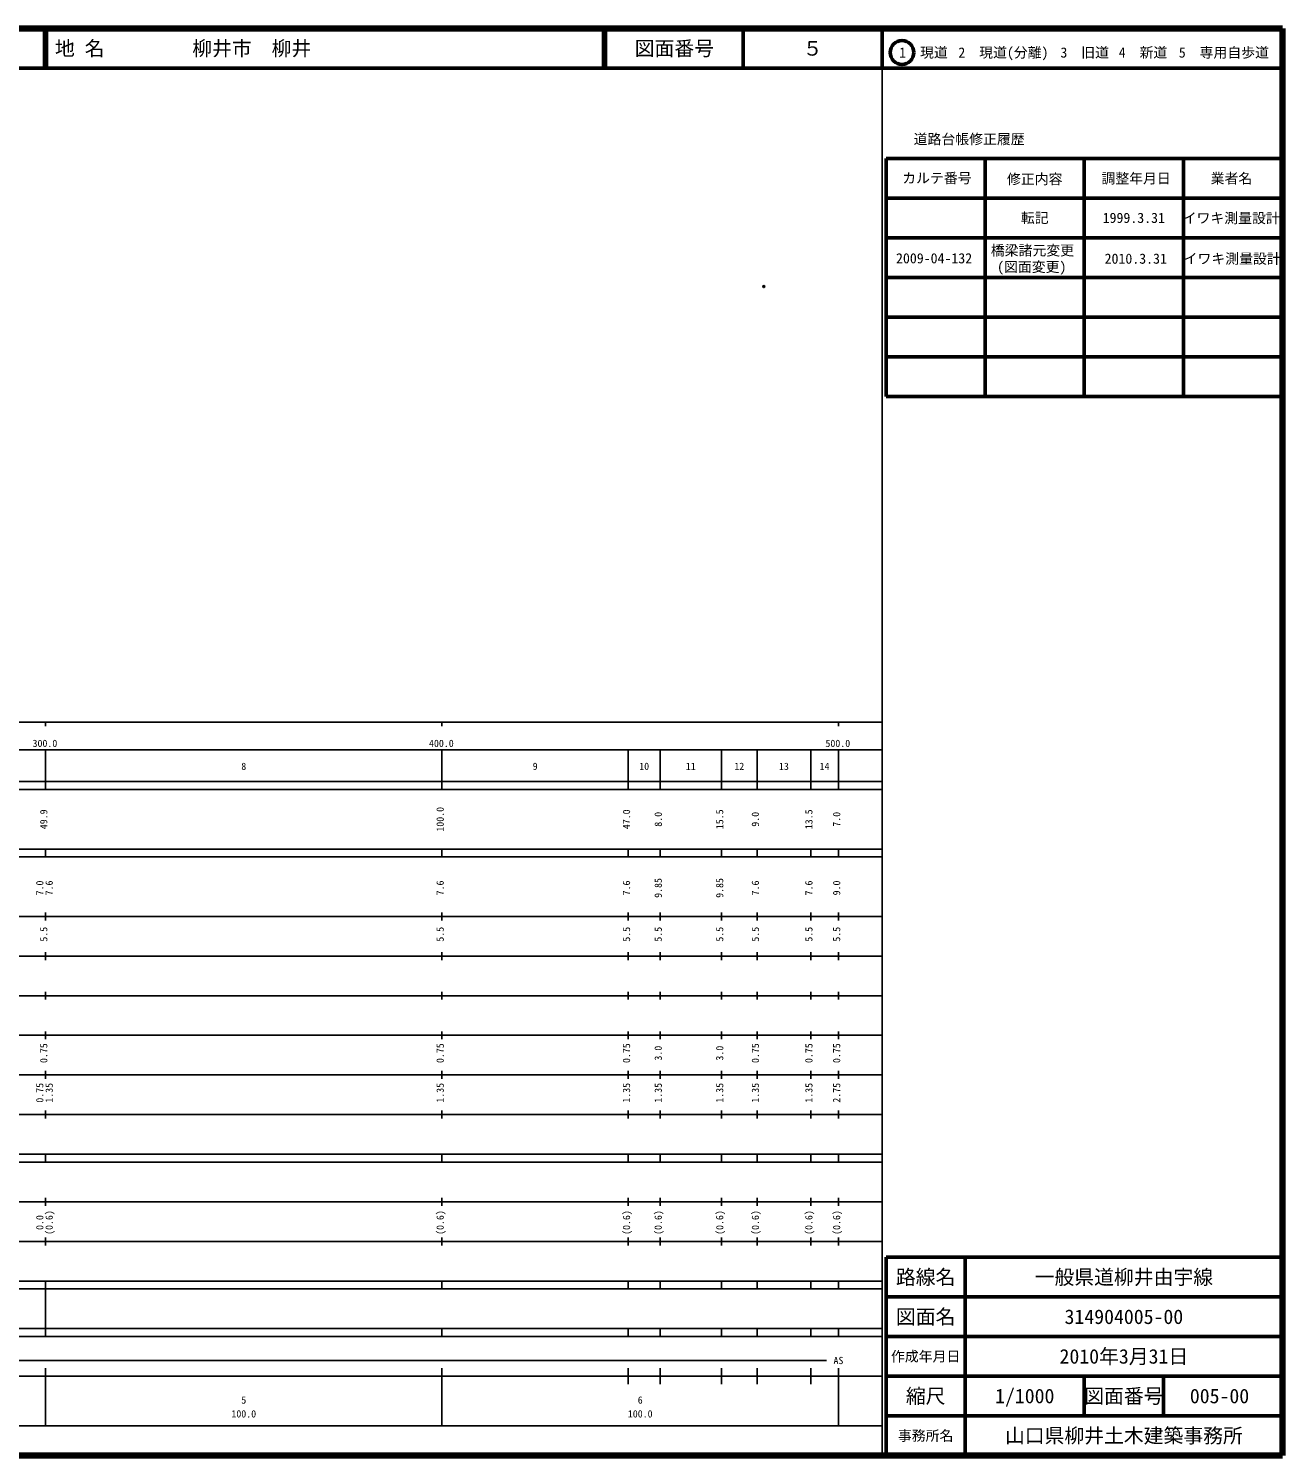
# Model space of a CAD drawing. Units: millimetres on the paper. Extents: x 40 to 680, y 20 to 380.
# Drawn here: x 363.7 to 680, y 20 to 380 of the extents above; entities that cross this region are included whole.
import ezdxf
from ezdxf.enums import TextEntityAlignment as Align

# ---------------------------------------------------------------- set-up
doc = ezdxf.new("R2010")
doc.units = ezdxf.units.MM
doc.header["$PDMODE"] = 32
doc.header["$PDSIZE"] = 0.5
doc.layers.add('M-OTRS', color=6, linetype='Continuous')
doc.layers.add('M-TTL-TXT', color=7, linetype='Continuous')
for name, color, linetype, lineweight in [('M-TTL', 2, 'Continuous', 140), ('M-TTL-BAND', 7, 'Continuous', 25), ('M-TTL-FRAM', 2, 'Continuous', 50), ('M-TTL-LINE', 7, 'Continuous', 50)]:
    doc.layers.add(name, color=color, linetype=linetype, lineweight=lineweight)
doc.styles.add('ＭＳ ゴシック', font='')
doc.styles.get('ＭＳ ゴシック').set_extended_font_data('MS Gothic')

msp = doc.modelspace()

# ---------------------------------------------------------------- linework, layer by layer
at = {"layer": 'M-OTRS'}
msp.add_point((549.167, 314.913), dxfattribs=at)
at = {"layer": 'M-TTL'}
for p, q in [((680, 380), (40, 380)), ((680, 20), (680, 380)), ((40, 20), (680, 20))]:
    msp.add_line(p, q, dxfattribs=at)
at = {"layer": 'M-TTL-BAND'}
for p, q in [((579, 20), (579, 370)), ((40, 205), (579, 205)), ((368, 205), (368, 204)), ((468, 205), (468, 204)), ((568, 205), (568, 204)), ((68, 198), (579, 198)), ((368, 188), (368, 198)), ((468, 188), (468, 198)), ((515, 188), (515, 198)), ((523, 188), (523, 198)), ((538.5, 188), (538.5, 198)), ((547.5, 188), (547.5, 198)), ((561, 188), (561, 198)), ((568, 188), (568, 198)), ((40, 190), (579, 190)), ((40, 188), (579, 188)), ((40, 173), (579, 173)), ((368, 171), (368, 173)), ((468, 171), (468, 173)), ((515, 171), (515, 173)), ((523, 171), (523, 173)), ((538.5, 171), (538.5, 173)), ((547.5, 171), (547.5, 173)), ((561, 171), (561, 173)), ((568, 171), (568, 173)), ((40, 171), (579, 171)), ((40, 156), (579, 156)), ((368, 155), (368, 157)), ((468, 155), (468, 157)), ((515, 155), (515, 157)), ((523, 155), (523, 157)), ((538.5, 155), (538.5, 157)), ((547.5, 155), (547.5, 157)), ((561, 155), (561, 157)), ((568, 155), (568, 157)), ((46, 146), (579, 146)), ((368, 145), (368, 147)), ((468, 145), (468, 147)), ((515, 145), (515, 147)), ((523, 145), (523, 147)), ((538.5, 145), (538.5, 147)), ((547.5, 145), (547.5, 147)), ((561, 145), (561, 147)), ((568, 145), (568, 147)), ((368, 135), (368, 137)), ((468, 135), (468, 137)), ((515, 135), (515, 137)), ((523, 135), (523, 137)), ((538.5, 135), (538.5, 137)), ((547.5, 135), (547.5, 137)), ((561, 135), (561, 137)), ((568, 135), (568, 137)), ((52, 136), (579, 136)), ((46, 126), (579, 126)), ((368, 125), (368, 127)), ((468, 125), (468, 127)), ((515, 125), (515, 127)), ((523, 125), (523, 127)), ((538.5, 125), (538.5, 127)), ((547.5, 125), (547.5, 127)), ((561, 125), (561, 127)), ((568, 125), (568, 127)), ((52, 116), (579, 116)), ((368, 115), (368, 117)), ((468, 115), (468, 117)), ((515, 115), (515, 117)), ((523, 115), (523, 117)), ((538.5, 115), (538.5, 117)), ((547.5, 115), (547.5, 117)), ((561, 115), (561, 117)), ((568, 115), (568, 117)), ((46, 106), (579, 106)), ((368, 105), (368, 107)), ((468, 105), (468, 107)), ((515, 105), (515, 107)), ((523, 105), (523, 107)), ((538.5, 105), (538.5, 107)), ((547.5, 105), (547.5, 107)), ((561, 105), (561, 107)), ((568, 105), (568, 107)), ((40, 96), (579, 96)), ((40, 94), (579, 94)), ((368, 94), (368, 96)), ((468, 94), (468, 96)), ((515, 94), (515, 96)), ((523, 94), (523, 96)), ((538.5, 94), (538.5, 96)), ((547.5, 94), (547.5, 96)), ((561, 94), (561, 96)), ((568, 94), (568, 96)), ((49, 84), (579, 84)), ((368, 83), (368, 85)), ((468, 83), (468, 85)), ((515, 83), (515, 85)), ((523, 83), (523, 85)), ((538.5, 83), (538.5, 85)), ((547.5, 83), (547.5, 85)), ((561, 83), (561, 85)), ((568, 83), (568, 85)), ((40, 74), (579, 74)), ((368, 73), (368, 75)), ((468, 73), (468, 75)), ((515, 73), (515, 75)), ((523, 73), (523, 75)), ((538.5, 73), (538.5, 75)), ((547.5, 73), (547.5, 75)), ((561, 73), (561, 75)), ((568, 73), (568, 75)), ((40, 64), (579, 64)), ((40, 62), (579, 62)), ((368, 62), (368, 64)), ((368, 52), (368, 62)), ((468, 62), (468, 64)), ((515, 62), (515, 64)), ((523, 62), (523, 64)), ((538.5, 62), (538.5, 64)), ((547.5, 62), (547.5, 64)), ((561, 62), (561, 64)), ((568, 62), (568, 64)), ((40, 52), (579, 52)), ((368, 50), (368, 52)), ((468, 50), (468, 52)), ((515, 50), (515, 52)), ((523, 50), (523, 52)), ((538.5, 50), (538.5, 52)), ((547.5, 50), (547.5, 52)), ((561, 50), (561, 52)), ((568, 50), (568, 52)), ((40, 50), (579, 50)), ((71, 44), (565, 44)), ((40, 40), (579, 40)), ((368, 27.5), (368, 42)), ((468, 27.5), (468, 42)), ((515, 38), (515, 42)), ((523, 38), (523, 42)), ((538.5, 38), (538.5, 42)), ((547.5, 38), (547.5, 42)), ((561, 38), (561, 42)), ((568, 27.5), (568, 42)), ((68, 27.5), (579, 27.5))]:
    msp.add_line(p, q, dxfattribs=at)
at = {"layer": 'M-TTL-FRAM'}
for p, q in [((580, 347.197), (580, 287.197)), ((580, 347.197), (680, 347.197)), ((580, 287.197), (680, 287.197)), ((680, 70), (580, 70)), ((580, 70), (580, 20))]:
    msp.add_line(p, q, dxfattribs=at)
at = {"layer": 'M-TTL-LINE'}
for p, q in [((367.75, 380), (367.75, 370)), ((368.25, 380), (368.25, 370)), ((508.747, 380), (508.747, 370)), ((509.247, 380), (509.247, 370)), ((543.997, 380), (543.997, 370)), ((579, 380), (579, 370)), ((40, 370), (680, 370)), ((605, 347.197), (605, 287.197)), ((630, 347.197), (630, 287.197)), ((655, 347.197), (655, 287.197)), ((580, 337.197), (680, 337.197)), ((580, 327.197), (680, 327.197)), ((580, 317.197), (680, 317.197)), ((580, 307.197), (680, 307.197)), ((580, 297.197), (680, 297.197)), ((600, 70), (600, 20)), ((680, 60), (580, 60)), ((680, 50), (580, 50)), ((680, 40), (580, 40)), ((630, 40), (630, 30)), ((650, 40), (650, 30)), ((680, 30), (580, 30))]:
    msp.add_line(p, q, dxfattribs=at)
msp.add_circle((584.031, 373.958), 3, dxfattribs=at)

# ---------------------------------------------------------------- texts
at = {"layer": 'M-TTL-BAND', "style": 'ＭＳ ゴシック'}
for s, p in [('300.0', (367.844, 198.195)), ('400.0', (467.844, 198.195)), ('500.0', (567.844, 198.195)), ('8', (418, 192.405)), ('9', (491.5, 192.405)), ('10', (519, 192.405)), ('11', (530.75, 192.405)), ('12', (543, 192.405)), ('13', (554.25, 192.405)), ('14', (564.5, 192.405)), ('AS', (568, 42.5)), ('5', (418, 32.523)), ('6', (518, 32.523)), ('100.0', (418, 29.033)), ('100.0', (518, 29.033))]:
    msp.add_text(s, height=1.833, dxfattribs=at).set_placement(p, align=Align.BOTTOM_CENTER)
for s, p in [('49.9', (369, 180.5)), ('100.0', (469, 180.5)), ('47.0', (516, 180.5)), ('8.0', (524, 180.5)), ('15.5', (539.5, 180.5)), ('9.0', (548.5, 180.5)), ('13.5', (562, 180.5)), ('7.0', (569, 180.5)), ('7.0', (368, 163.174)), ('7.6', (370.37, 163.174)), ('7.6', (469, 163.174)), ('7.6', (516, 163.174)), ('9.85', (524, 163.174)), ('9.85', (539.5, 163.174)), ('7.6', (548.5, 163.174)), ('7.6', (562, 163.174)), ('9.0', (569, 163.174)), ('5.5', (369, 151.5)), ('5.5', (469, 151.5)), ('5.5', (516, 151.5)), ('5.5', (524, 151.5)), ('5.5', (539.5, 151.5)), ('5.5', (548.5, 151.5)), ('5.5', (562, 151.5)), ('5.5', (569, 151.5)), ('0.75', (369, 121.5)), ('0.75', (469, 121.5)), ('0.75', (516, 121.5)), ('3.0', (524, 121.5)), ('3.0', (539.5, 121.5)), ('0.75', (548.5, 121.5)), ('0.75', (562, 121.5)), ('0.75', (569, 121.5)), ('0.75', (368, 111.5)), ('1.35', (370.37, 111.5)), ('1.35', (469, 111.5)), ('1.35', (516, 111.5)), ('1.35', (524, 111.5)), ('1.35', (539.5, 111.5)), ('1.35', (548.5, 111.5)), ('1.35', (562, 111.5)), ('2.75', (569, 111.5)), ('0.0', (368, 78.764)), ('(0.6)', (370.37, 78.764)), ('(0.6)', (469, 78.764)), ('(0.6)', (516, 78.764)), ('(0.6)', (524, 78.764)), ('(0.6)', (539.5, 78.764)), ('(0.6)', (548.5, 78.764)), ('(0.6)', (562, 78.764)), ('(0.6)', (569, 78.764))]:
    msp.add_text(s, height=1.833, rotation=90, dxfattribs=at).set_placement(p, align=Align.BOTTOM_CENTER)
at = {"layer": 'M-TTL-TXT', "style": 'ＭＳ ゴシック'}
for s, p in [('地 名', (370.38, 375)), ('柳井市\u3000柳井', (405.024, 375))]:
    msp.add_text(s, height=3.666, dxfattribs=at).set_placement(p, align=Align.MIDDLE_LEFT)
for s, height, p in [('図面番号', 3.666, (526.622, 375)), ('５', 3.666, (561.497, 375)), ('1\u3000現道', 2.566, (589.448, 373.958)), ('2\u3000現道(分離)', 2.566, (609.619, 373.958)), ('3\u3000旧道', 2.566, (630.121, 373.958)), ('4\u3000新道', 2.566, (644.824, 373.958)), ('5\u3000専用自歩道', 2.566, (665.228, 373.958)), ('道路台帳修正履歴', 2.566, (600.968, 352.113)), ('カルテ番号', 2.566, (592.839, 342.277)), ('修正内容', 2.566, (617.509, 342.023)), ('調整年月日', 2.566, (643.089, 342.197)), ('業者名', 2.566, (667.134, 342.197)), ('転記', 2.566, (617.5, 332.245)), ('1999.3.31', 2.566, (642.5, 332.245)), ('イワキ測量設計', 2.566, (667.077, 332.189)), ('橋梁諸元変更', 2.566, (616.939, 324.031)), ('2009-04-132', 2.566, (592.127, 322.041)), ('(図面変更)', 2.566, (616.765, 319.862)), ('2010.3.31', 2.566, (642.997, 321.947)), ('イワキ測量設計', 2.566, (667.318, 321.947)), ('路線名', 3.666, (590, 65)), ('路線名', 3.666, (590, 65)), ('一般県道柳井由宇線', 3.666, (640, 65)), ('図面名', 3.666, (590, 55)), ('図面名', 3.666, (590, 55)), ('314904005-00', 3.666, (640, 55)), ('2010年3月31日', 3.666, (640, 45)), ('作成年月日', 2.566, (590, 45)), ('作成年月日', 2.566, (590, 45)), ('縮尺', 3.666, (590, 35)), ('縮尺', 3.666, (590, 35)), ('1/1000', 3.666, (615, 35)), ('図面番号', 3.666, (640, 35)), ('図面番号', 3.666, (640, 35)), ('005-00', 3.666, (664.125, 35)), ('事務所名', 2.566, (590, 25)), ('事務所名', 2.566, (590, 25)), ('山口県柳井土木建築事務所', 3.666, (640, 25))]:
    msp.add_text(s, height=height, dxfattribs=at).set_placement(p, align=Align.MIDDLE_CENTER)

doc.saveas('drawing.dxf')
